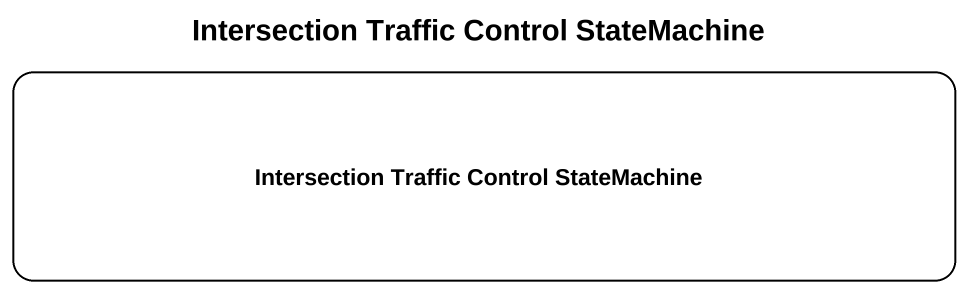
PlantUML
@startuml
title Intersection Traffic Control StateMachine
hide empty description
state "Intersection Traffic Control StateMachine" as Intersection_Traffic
@enduml
